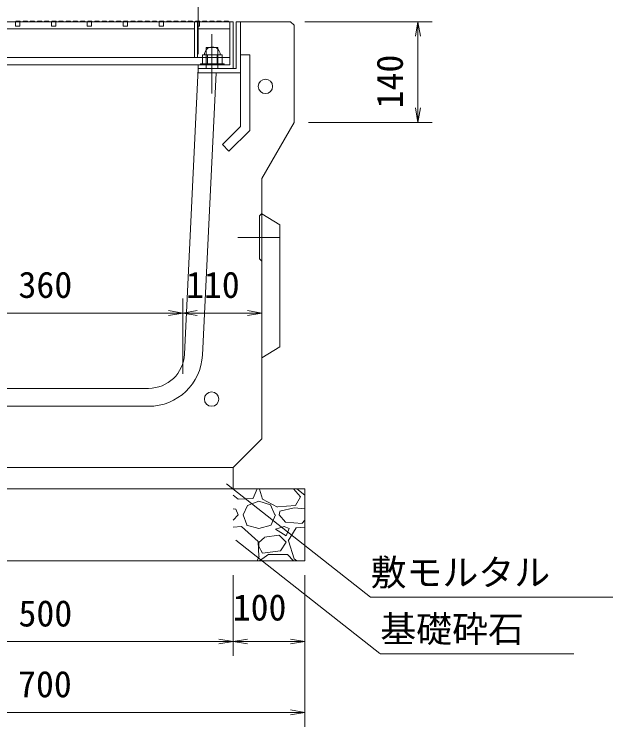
# Model space of a CAD drawing. Units: millimetres, scale not verified. Extents: x 0 to 84100, y 0 to 59400.
# Drawn here: x 17058 to 21224, y 29302 to 34257 of the extents above; entities that cross this region are included whole.
import ezdxf
from ezdxf.enums import TextEntityAlignment as Align

# ---------------------------------------------------------------- set-up
doc = ezdxf.new("R2010")
doc.units = ezdxf.units.MM
doc.header["$LTSCALE"] = 100
for name, color, linetype, lineweight in [('D-STR-DIM（寸法）', 7, 'Continuous', 18), ('D-STR-HTXT（旗揚げ）', 7, 'Continuous', 18), ('D-STR-STR1（構造物）', 7, 'Continuous', 18), ('D-STR-STRn（構造物）', 7, 'Continuous', 18), ('D-STR（構造物外形線）', 1, 'Continuous', 18)]:
    doc.layers.add(name, color=color, linetype=linetype, lineweight=lineweight)
doc.layers.add('D-STR-TXT（文字）', color=7, linetype='Continuous')
doc.styles.add('ＭＳ ゴシック', font='')
doc.styles.get('ＭＳ ゴシック').set_extended_font_data('MS Gothic')

msp = doc.modelspace()

# ---------------------------------------------------------------- linework, layer by layer
at = {"layer": 'D-STR-DIM（寸法）'}
for p, q in [((18338.9, 33980.7), (18338.9, 34769.7)), ((19081.4, 34205.7), (19967.7, 34205.7)), ((19851.1, 34105.7), (19867.7, 34205.7)), ((19867.7, 34205.7), (19884.4, 34105.7)), ((19867.7, 34205.7), (19867.7, 34105.7)), ((19867.7, 34105.7), (19867.7, 33605.7)), ((19867.7, 33505.7), (19851.1, 33605.7)), ((19884.4, 33605.7), (19867.7, 33505.7)), ((19867.7, 33505.7), (19867.7, 33605.7)), ((19106.4, 33505.7), (19967.7, 33505.7)), ((18231.4, 31755.7), (18231.4, 32279.6)), ((18231.4, 31755.7), (18231.4, 32279.6)), ((18781.4, 31405.7), (18781.4, 32279.6)), ((16531.4, 32179.6), (18131.4, 32179.6)), ((18131.4, 32196.3), (18231.4, 32179.6)), ((18231.4, 32179.6), (18131.4, 32163)), ((18231.4, 32179.6), (18131.4, 32179.6)), ((18231.4, 32179.6), (18331.4, 32196.3)), ((18331.4, 32163), (18231.4, 32179.6)), ((18231.4, 32179.6), (18331.4, 32179.6)), ((18331.4, 32179.6), (18681.4, 32179.6)), ((18681.4, 32196.3), (18781.4, 32179.6)), ((18781.4, 32179.6), (18681.4, 32163)), ((18781.4, 32179.6), (18681.4, 32179.6)), ((18581.4, 30355.7), (18581.4, 29794.5)), ((18581.4, 30355.7), (18581.4, 29794.5)), ((19081.4, 30355.7), (19081.4, 29794.5)), ((19081.4, 30355.7), (19081.4, 29302.2)), ((18481.4, 29894.5), (16181.4, 29894.5)), ((18481.4, 29911.2), (18581.4, 29894.5)), ((18581.4, 29894.5), (18481.4, 29877.9)), ((18581.4, 29894.5), (18481.4, 29894.5)), ((18581.4, 29894.5), (18681.4, 29911.2)), ((18681.4, 29877.9), (18581.4, 29894.5)), ((18581.4, 29894.5), (18681.4, 29894.5)), ((18681.4, 29894.5), (18981.4, 29894.5)), ((18981.4, 29911.2), (19081.4, 29894.5)), ((19081.4, 29894.5), (18981.4, 29877.9)), ((19081.4, 29894.5), (18981.4, 29894.5)), ((18981.4, 29402.2), (15681.4, 29402.2)), ((18981.4, 29418.8), (19081.4, 29402.2)), ((19081.4, 29402.2), (18981.4, 29385.5)), ((19081.4, 29402.2), (18981.4, 29402.2))]:
    msp.add_line(p, q, dxfattribs=at)
at = {"layer": 'D-STR-HTXT（旗揚げ）'}
for p, q in [((18535.3, 30992.6), (19538, 30203.4)), ((18600.8, 30600.1), (19603.4, 29811)), ((21223.6, 30203.4), (19538, 30203.4)), ((20952.5, 29809.6), (19605.1, 29809.6))]:
    msp.add_line(p, q, dxfattribs=at)
at = {"layer": 'D-STR-STR1（構造物）'}
for p, q in [((16351.4, 34205.7), (18311.4, 34205.7)), ((17066.4, 34175.7), (17066.4, 34205.7)), ((17066.4, 34205.7), (17096.4, 34205.7)), ((17068.9, 34209.2), (17068.9, 34205.7)), ((17098.9, 34209.2), (17068.9, 34209.2)), ((17096.4, 34205.7), (17096.4, 34175.7)), ((17098.9, 34205.7), (17098.9, 34209.2)), ((17118.9, 34209.2), (17118.9, 34205.7)), ((17148.9, 34209.2), (17118.9, 34209.2)), ((17148.9, 34205.7), (17148.9, 34209.2)), ((17168.9, 34209.2), (17168.9, 34205.7)), ((17198.9, 34209.2), (17168.9, 34209.2)), ((17198.9, 34205.7), (17198.9, 34209.2)), ((17218.9, 34209.2), (17218.9, 34205.7)), ((17248.9, 34209.2), (17218.9, 34209.2)), ((17248.9, 34205.7), (17248.9, 34209.2)), ((17268.9, 34209.2), (17268.9, 34205.7)), ((17298.9, 34209.2), (17268.9, 34209.2)), ((17298.9, 34205.7), (17298.9, 34209.2)), ((17316.4, 34175.7), (17316.4, 34205.7)), ((17316.4, 34205.7), (17346.4, 34205.7)), ((17318.9, 34209.2), (17318.9, 34205.7)), ((17348.9, 34209.2), (17318.9, 34209.2)), ((17346.4, 34205.7), (17346.4, 34175.7)), ((17348.9, 34205.7), (17348.9, 34209.2)), ((17368.9, 34209.2), (17368.9, 34205.7)), ((17398.9, 34209.2), (17368.9, 34209.2)), ((17398.9, 34205.7), (17398.9, 34209.2)), ((17418.9, 34209.2), (17418.9, 34205.7)), ((17448.9, 34209.2), (17418.9, 34209.2)), ((17448.9, 34205.7), (17448.9, 34209.2)), ((17468.9, 34209.2), (17468.9, 34205.7)), ((17498.9, 34209.2), (17468.9, 34209.2)), ((17498.9, 34205.7), (17498.9, 34209.2)), ((17518.9, 34209.2), (17518.9, 34205.7)), ((17548.9, 34209.2), (17518.9, 34209.2)), ((17548.9, 34205.7), (17548.9, 34209.2)), ((17566.4, 34175.7), (17566.4, 34205.7)), ((17566.4, 34205.7), (17596.4, 34205.7)), ((17568.9, 34209.2), (17568.9, 34205.7)), ((17598.9, 34209.2), (17568.9, 34209.2)), ((17596.4, 34205.7), (17596.4, 34175.7)), ((17598.9, 34205.7), (17598.9, 34209.2)), ((17618.9, 34209.2), (17618.9, 34205.7)), ((17648.9, 34209.2), (17618.9, 34209.2)), ((17648.9, 34205.7), (17648.9, 34209.2)), ((17668.9, 34209.2), (17668.9, 34205.7)), ((17698.9, 34209.2), (17668.9, 34209.2)), ((17698.9, 34205.7), (17698.9, 34209.2)), ((17718.9, 34209.2), (17718.9, 34205.7)), ((17748.9, 34209.2), (17718.9, 34209.2)), ((17748.9, 34205.7), (17748.9, 34209.2)), ((17768.9, 34209.2), (17768.9, 34205.7)), ((17798.9, 34209.2), (17768.9, 34209.2)), ((17798.9, 34205.7), (17798.9, 34209.2)), ((17816.4, 34175.7), (17816.4, 34205.7)), ((17816.4, 34205.7), (17846.4, 34205.7)), ((17818.9, 34209.2), (17818.9, 34205.7)), ((17848.9, 34209.2), (17818.9, 34209.2)), ((17846.4, 34205.7), (17846.4, 34175.7)), ((17848.9, 34205.7), (17848.9, 34209.2)), ((17868.9, 34209.2), (17868.9, 34205.7)), ((17898.9, 34209.2), (17868.9, 34209.2)), ((17898.9, 34205.7), (17898.9, 34209.2)), ((17918.9, 34209.2), (17918.9, 34205.7)), ((17948.9, 34209.2), (17918.9, 34209.2)), ((17948.9, 34205.7), (17948.9, 34209.2)), ((17968.9, 34209.2), (17968.9, 34205.7)), ((17998.9, 34209.2), (17968.9, 34209.2)), ((17998.9, 34205.7), (17998.9, 34209.2)), ((18018.9, 34209.2), (18018.9, 34205.7)), ((18048.9, 34209.2), (18018.9, 34209.2)), ((18048.9, 34205.7), (18048.9, 34209.2)), ((18066.4, 34175.7), (18066.4, 34205.7)), ((18066.4, 34205.7), (18096.4, 34205.7)), ((18068.9, 34209.2), (18068.9, 34205.7)), ((18098.9, 34209.2), (18068.9, 34209.2)), ((18096.4, 34205.7), (18096.4, 34175.7)), ((18098.9, 34205.7), (18098.9, 34209.2)), ((18118.9, 34209.2), (18118.9, 34205.7)), ((18148.9, 34209.2), (18118.9, 34209.2)), ((18148.9, 34205.7), (18148.9, 34209.2)), ((18168.9, 34209.2), (18168.9, 34205.7)), ((18198.9, 34209.2), (18168.9, 34209.2)), ((18198.9, 34205.7), (18198.9, 34209.2)), ((18218.9, 34209.2), (18218.9, 34205.7)), ((18248.9, 34209.2), (18218.9, 34209.2)), ((18248.9, 34205.7), (18248.9, 34209.2)), ((18268.9, 34209.2), (18268.9, 34205.7)), ((18298.9, 34209.2), (18268.9, 34209.2)), ((18298.9, 34205.7), (18298.9, 34209.2)), ((18311.4, 34205.7), (18311.4, 33955.7)), ((18333.9, 34205.7), (18311.4, 34205.7)), ((18311.4, 34205.7), (18311.4, 33955.7)), ((18311.4, 34205.7), (18333.9, 34205.7)), ((18316.4, 34205.7), (18333.9, 34205.7)), ((18318.9, 34209.2), (18318.9, 34205.7)), ((18348.9, 34209.2), (18318.9, 34209.2)), ((18333.9, 34205.7), (18333.9, 33955.7)), ((18333.9, 33955.7), (18333.9, 34205.7)), ((18333.9, 34205.7), (18346.4, 34205.7)), ((18333.9, 34205.7), (18558.9, 34205.7)), ((18346.4, 34205.7), (18346.4, 34175.7)), ((18348.9, 34205.7), (18348.9, 34209.2)), ((18368.9, 34209.2), (18368.9, 34205.7)), ((18398.9, 34209.2), (18368.9, 34209.2)), ((18398.9, 34205.7), (18398.9, 34209.2)), ((18418.9, 34209.2), (18418.9, 34205.7)), ((18448.9, 34209.2), (18418.9, 34209.2)), ((18448.9, 34205.7), (18448.9, 34209.2)), ((18468.9, 34209.2), (18468.9, 34205.7)), ((18498.9, 34209.2), (18468.9, 34209.2)), ((18498.9, 34205.7), (18498.9, 34209.2)), ((18518.9, 34209.2), (18518.9, 34205.7)), ((18548.9, 34209.2), (18518.9, 34209.2)), ((18548.9, 34205.7), (18548.9, 34209.2)), ((18558.9, 34205.7), (18581.4, 34205.7)), ((18558.9, 33955.7), (18558.9, 34205.7)), ((18558.9, 34205.7), (18558.9, 33905.7)), ((18581.4, 34205.7), (18581.4, 33880.7)), ((16351.4, 34155.7), (18311.4, 34155.7)), ((17096.4, 34175.7), (17066.4, 34175.7)), ((17346.4, 34175.7), (17316.4, 34175.7)), ((17596.4, 34175.7), (17566.4, 34175.7)), ((17846.4, 34175.7), (17816.4, 34175.7)), ((18096.4, 34175.7), (18066.4, 34175.7)), ((18346.4, 34175.7), (18333.9, 34175.7)), ((18333.9, 34155.7), (18558.9, 34155.7)), ((18433.9, 34118.4), (18433.9, 33705.7)), ((16351.4, 33955.7), (18311.4, 33955.7)), ((18311.4, 33955.7), (18333.9, 33955.7)), ((18311.4, 33955.7), (18333.9, 33955.7)), ((18333.9, 33955.7), (18558.9, 33955.7)), ((18367.1, 33975.7), (18505.7, 33975.7)), ((18367.1, 33913.2), (18367.1, 33975.7)), ((18401.8, 33913.2), (18401.8, 33975.7)), ((18471.1, 33913.2), (18471.1, 33975.7)), ((18505.7, 33975.7), (18505.7, 33913.2)), ((16103.9, 33905.7), (18558.9, 33905.7)), ((18338.9, 33880.7), (18338.9, 33905.7)), ((18353.9, 33913.2), (18518.9, 33913.2)), ((18353.9, 33905.7), (18353.9, 33913.2)), ((18436.4, 33905.7), (18353.9, 33905.7)), ((18505.7, 33913.2), (18367.1, 33913.2)), ((18518.9, 33905.7), (18436.4, 33905.7)), ((18518.9, 33913.2), (18518.9, 33905.7)), ((18581.4, 33905.7), (18581.4, 33880.7)), ((18581.4, 33880.7), (18338.9, 33880.7)), ((18781.4, 32871.7), (18765.4, 32855.7)), ((18765.4, 32855.7), (18765.4, 32555.7)), ((18765.4, 32555.7), (18781.4, 32539.7))]:
    msp.add_line(p, q, dxfattribs=at)
msp.add_arc((18436.4, 33975.7), 55, 0, 180, dxfattribs=at)
at = {"layer": 'D-STR-STRn（構造物）'}
for p, q in [((18581.4, 31105.7), (18581.4, 30955.7)), ((19081.4, 30955.7), (16081.4, 30955.7)), ((18581.4, 30955.7), (19081.4, 30955.7)), ((18748.3, 30955.7), (18721.4, 30891.6)), ((18765.4, 30955.4), (18785.4, 30885.4)), ((19050.5, 30900.5), (19000.9, 30955.7)), ((19081.4, 30912.2), (19025.1, 30955.7)), ((19081.4, 30955.7), (19081.4, 30455.7)), ((18615.5, 30885.8), (18581.4, 30912.2)), ((18720.8, 30890.2), (18615.8, 30885.2)), ((18785.3, 30885.1), (18890.3, 30830.1)), ((19014.6, 30840.2), (19049.6, 30900.2)), ((18680.5, 30840.3), (18650.5, 30775.3)), ((18760.7, 30870.4), (18680.7, 30840.4)), ((18840.5, 30845.4), (18760.5, 30870.4)), ((18870.7, 30775.4), (18840.7, 30845.4)), ((18890.9, 30831.5), (19015.9, 30841.5)), ((18905.7, 30800.7), (19005.7, 30825.7)), ((19005.1, 30824.9), (19081.4, 30816.9)), ((18581.4, 30816.9), (18600.1, 30814.9)), ((18581.4, 30739.7), (18615.7, 30777.1)), ((18615.7, 30775.6), (18600.7, 30815.6)), ((18675.7, 30705.7), (18650.7, 30775.7)), ((18876, 30775.6), (18846, 30705.6)), ((18900.5, 30775.1), (18905.5, 30800.1)), ((18900.5, 30775.5), (18945.5, 30725.5)), ((18945.9, 30725.8), (19060.9, 30715.8)), ((19060.7, 30717.1), (19081.4, 30739.7)), ((18581.4, 30690), (18640.4, 30695)), ((18640.4, 30695.4), (18755.4, 30590.4)), ((18760.3, 30680.2), (18675.3, 30705.2)), ((18845.9, 30705.1), (18760.9, 30680.1)), ((18875.4, 30675.6), (18935.4, 30695.6)), ((18950.7, 30630.6), (18875.7, 30675.6)), ((18935.6, 30695.3), (18970.6, 30680.3)), ((18970.7, 30680.5), (18950.7, 30630.5)), ((18964.4, 30595.8), (19019.4, 30685.8)), ((19020.4, 30685), (19081.4, 30690)), ((18800, 30620.7), (18900, 30635.7)), ((18900.6, 30635.5), (18950.6, 30585.5)), ((18755.8, 30590.7), (18760.8, 30485.7)), ((18759.5, 30584.4), (18799.5, 30619.4)), ((18760.5, 30555.5), (18760.5, 30585.5)), ((18950.7, 30585.6), (18910.7, 30525.6)), ((19005.5, 30470.3), (18965.5, 30595.3)), ((18785.4, 30510.5), (18760.4, 30555.5)), ((18910.4, 30525.2), (18785.4, 30510.2)), ((18761.4, 30486.6), (18748.3, 30455.7)), ((18830.7, 30501.6), (18765.7, 30456.6)), ((18960.5, 30500.5), (18830.5, 30500.5)), ((19000.9, 30455.7), (18960.5, 30500.5)), ((15581.4, 30455.7), (19081.4, 30455.7)), ((19025.1, 30455.7), (19005.5, 30470.8))]:
    msp.add_line(p, q, dxfattribs=at)
at = {"layer": 'D-STR（構造物外形線）'}
for p, q in [((18601.4, 34205.7), (18981.4, 34205.7)), ((18601.4, 34205.7), (18601.4, 33880.7)), ((18631.4, 34205.7), (18631.4, 33475.7)), ((18981.4, 34205.7), (19006.4, 34180.7)), ((19006.4, 34180.7), (19006.4, 33505.7)), ((19006.4, 34180.7), (19006.4, 33505.7)), ((18393.9, 34025.7), (18473.9, 34025.7)), ((18393.9, 34025.7), (18393.9, 33880.7)), ((18473.9, 34025.7), (18473.9, 33880.7)), ((18631.4, 33975.7), (18696.4, 33975.7)), ((18696.4, 33975.7), (18696.4, 33448.8)), ((18242.9, 31893.6), (18338.9, 33880.7)), ((18242.9, 31893.6), (18338.9, 33880.7)), ((18242.9, 31893.6), (18338.9, 33880.7)), ((18338.9, 33880.7), (18601.4, 33880.7)), ((18338.9, 33880.7), (18338.9, 33850.7)), ((18338.9, 33850.7), (18631.4, 33850.7)), ((18367.8, 31887.6), (18462.6, 33850.7)), ((18367.8, 31887.6), (18462.6, 33850.7)), ((19006.4, 33505.7), (18781.4, 33116)), ((18631.4, 33475.7), (18506.4, 33350.7)), ((18696.4, 33448.8), (18552.4, 33304.7)), ((18506.4, 33350.7), (18552.4, 33304.7)), ((18781.4, 33116), (18781.4, 31305.7)), ((18906.4, 32794), (18781.4, 32869)), ((18906.4, 31944), (18906.4, 32794)), ((18614.6, 32705.7), (18904.1, 32705.7)), ((18906.4, 31944), (18781.4, 31869)), ((17331.4, 31655.7), (16669.6, 31655.7)), ((17331.4, 31655.7), (17993.2, 31655.7)), ((17331.4, 31530.7), (16669.6, 31530.7)), ((17331.4, 31530.7), (17993.2, 31530.7)), ((18781.4, 31305.7), (18581.4, 31105.7)), ((17331.4, 31105.7), (16081.4, 31105.7)), ((17331.4, 31105.7), (18581.4, 31105.7)), ((17331.4, 31105.7), (18581.4, 31105.7))]:
    msp.add_line(p, q, dxfattribs=at)
for centre in [(18806.4, 33755.7), (18431.4, 31580.7)]:
    msp.add_circle(centre, 50, dxfattribs=at)
for radius in [250, 375]:
    msp.add_arc((17993.2, 31905.7), radius, 270, 357.2339, dxfattribs=at)

# ---------------------------------------------------------------- texts
at = {"layer": 'D-STR-DIM（寸法）', "style": 'ＭＳ ゴシック'}
msp.add_text('140', height=183.3, rotation=90, dxfattribs=at).set_placement((19817.7, 33602.5), align=Align.BOTTOM_LEFT)
for s, p in [('360', (17087.1, 32229.6)), ('110', (18253.2, 32229.6)), ('500', (17087.1, 29944.5)), ('100', (18578.2, 29986)), ('700', (17084, 29452.2))]:
    msp.add_text(s, height=183.3, dxfattribs=at).set_placement(p, align=Align.BOTTOM_LEFT)
at = {"layer": 'D-STR-TXT（文字）', "style": 'ＭＳ ゴシック'}
for s, p in [('敷モルタル', (19538, 30228.7)), ('基礎砕石', (19605.1, 29834.9))]:
    msp.add_text(s, height=183.3, dxfattribs=at).set_placement(p, align=Align.BOTTOM_LEFT)

doc.saveas('drawing.dxf')
